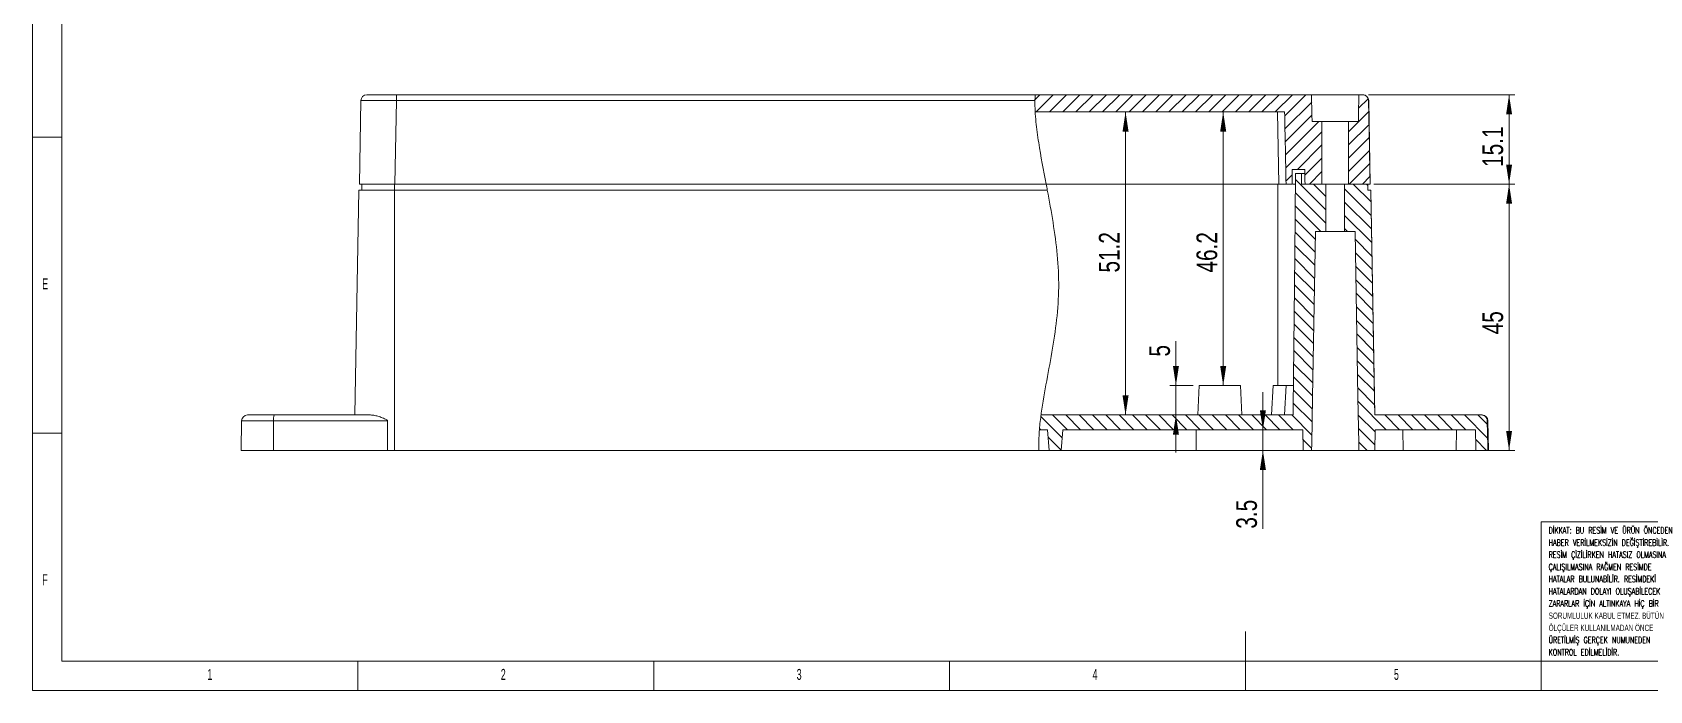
# Model space of a CAD drawing. Header units: millimetres. Extents: x 5 to 415, y 5 to 292.
# Drawn here: x 5 to 278.3, y 5 to 116.2 of the extents above; entities that cross this region are included whole.
import ezdxf

# ---------------------------------------------------------------- set-up
doc = ezdxf.new("R2010")
doc.units = ezdxf.units.MM
doc.layers.add('LAYER_1', color=179, linetype='Continuous', lineweight=15)
doc.styles.add('SLDTEXTSTYLE1', font='TXT', dxfattribs={"width": 0.605})
doc.styles.add('SLDTEXTSTYLE2', font='TXT', dxfattribs={"width": 0.605, "bigfont": 'bigfont'})
doc.styles.add('SLDTEXTSTYLE3', font='TXT', dxfattribs={"width": 0.75})
doc.dimstyles.new('SLDDIMSTYLE0', dxfattribs={"dimtxt": 3.5, "dimasz": 3.302, "dimexe": 0, "dimexo": 0.0625, "dimgap": 0.875, "dimtad": 1, "dimrnd": 1e-09, "dimzin": 12, "dimdsep": 46, "dimtxsty": 'SLDTEXTSTYLE3', "dimsah": 1, "dimcen": 0.09, "dimadec": 0, "dimazin": 3, "dimtfac": 1, "dimtofl": 0, "dimtmove": 0, "dimatfit": 3, "dimfxl": 1, "dimfrac": 2, "dimtolj": 1, "dimtzin": 12, "dimarcsym": 0})
doc.dimstyles.new('SLDDIMSTYLE2', dxfattribs={"dimtxt": 3.5, "dimasz": 3.302, "dimexe": 0, "dimexo": 0.0625, "dimgap": 0.875, "dimtad": 1, "dimdec": 1, "dimrnd": 1e-09, "dimzin": 12, "dimdsep": 46, "dimtxsty": 'SLDTEXTSTYLE3', "dimsah": 1, "dimcen": 0.09, "dimadec": 0, "dimazin": 3, "dimtfac": 1, "dimtdec": 1, "dimtofl": 0, "dimtmove": 0, "dimatfit": 3, "dimfxl": 1, "dimfrac": 2, "dimtolj": 1, "dimtzin": 12, "dimarcsym": 0})
doc.dimstyles.new('SLDDIMSTYLE3', dxfattribs={"dimtxt": 3.5, "dimasz": 3.302, "dimexe": 0, "dimexo": 0.0625, "dimgap": 0.875, "dimtad": 1, "dimdec": 1, "dimrnd": 1e-09, "dimzin": 12, "dimdsep": 46, "dimtxsty": 'SLDTEXTSTYLE3', "dimsah": 1, "dimcen": 0.09, "dimadec": 0, "dimazin": 3, "dimtfac": 1, "dimtdec": 1, "dimtmove": 0, "dimatfit": 0, "dimfxl": 1, "dimfrac": 2, "dimtolj": 1, "dimtzin": 12, "dimarcsym": 0})
doc.dimstyles.new('SLDDIMSTYLE5', dxfattribs={"dimtxt": 3.5, "dimasz": 3.302, "dimexe": 0, "dimexo": 0.0625, "dimgap": 0.875, "dimtad": 1, "dimdec": 1, "dimrnd": 1e-09, "dimzin": 12, "dimdsep": 46, "dimtxsty": 'SLDTEXTSTYLE3', "dimsah": 1, "dimcen": 0.09, "dimadec": 0, "dimazin": 3, "dimtfac": 1, "dimtmove": 0, "dimatfit": 0, "dimfxl": 1, "dimfrac": 2, "dimtolj": 1, "dimtzin": 12, "dimarcsym": 0})

# ---------------------------------------------------------------- blocks, each defined once
blk = doc.blocks.new('SW_NOTE_2')
at = {"layer": 'LAYER_1', "color": 0, "char_height": 1.06, "attachment_point": 1}
for s, insert, style in [('DİKKAT: BU RESİM VE ÜRÜN ÖNCEDEN', (0, 1.37), 'SLDTEXTSTYLE2'), ('HABER VERİLMEKSİZİN DEĞİŞTİREBİLİR.', (0, -0.69), 'SLDTEXTSTYLE2'), ('RESİM ÇİZİLİRKEN HATASIZ OLMASINA', (0, -2.75), 'SLDTEXTSTYLE2'), ('ÇALIŞILMASINA RAĞMEN RESİMDE', (0, -4.81), 'SLDTEXTSTYLE2'), ('HATALAR BULUNABİLİR. RESİMDEKİ', (0, -6.87), 'SLDTEXTSTYLE2'), ('ZARARLAR İÇİN ALTINKAYA HİÇ BİR', (0, -10.99), 'SLDTEXTSTYLE2'), ('HATALARDAN DOLAYI OLUŞABİLECEK', (0, -8.93), 'SLDTEXTSTYLE2'), ('SORUMLULUK KABUL ETMEZ. BÜTÜN', (0, -13.05), 'SLDTEXTSTYLE1'), ('ÖLÇÜLER KULLANILMADAN ÖNCE', (0, -15.11), 'SLDTEXTSTYLE1'), ('ÜRETİLMİŞ GERÇEK NUMUNEDEN', (0, -17.17), 'SLDTEXTSTYLE2'), ('KONTROL EDİLMELİDİR.', (0, -19.23), 'SLDTEXTSTYLE2')]:
    blk.add_mtext(s, dxfattribs=dict(at, insert=insert, style=style))
blk = doc.blocks.new('_D_14')
at = {"layer": 'LAYER_1'}
blk.add_line((189.74, 51.58), (189.74, 102.78), dxfattribs=at)
for points in [[(189.74, 102.78), (189.23, 99.48), (190.25, 99.48)], [(189.74, 51.58), (190.25, 54.88), (189.23, 54.88)]]:
    blk.add_solid(points, dxfattribs=at)
at = {"layer": 'LAYER_1', "insert": (185.23, 75.65), "char_height": 3.5, "attachment_point": 1, "rotation": 90, "style": 'SLDTEXTSTYLE3'}
blk.add_mtext('51.2', dxfattribs=at)
blk = doc.blocks.new('_D_15')
at = {"layer": 'LAYER_1'}
for p, q in [((198.25, 56.55), (198.25, 64.04)), ((201.19, 56.55), (197.25, 56.55)), ((198.25, 56.55), (198.25, 51.58)), ((198.25, 51.58), (198.25, 45.23))]:
    blk.add_line(p, q, dxfattribs=at)
for points in [[(198.25, 56.55), (198.76, 59.86), (197.75, 59.86)], [(198.25, 51.58), (197.75, 48.28), (198.76, 48.28)]]:
    blk.add_solid(points, dxfattribs=at)
at = {"layer": 'LAYER_1', "insert": (193.74, 61.45), "char_height": 3.5, "attachment_point": 1, "rotation": 90, "style": 'SLDTEXTSTYLE3'}
blk.add_mtext('5', dxfattribs=at)
blk = doc.blocks.new('_D_16')
at = {"layer": 'LAYER_1'}
for p, q in [((212.95, 49.09), (212.95, 55.44)), ((212.95, 49.09), (212.95, 45.6)), ((212.95, 45.6), (212.95, 32.37))]:
    blk.add_line(p, q, dxfattribs=at)
for points in [[(212.95, 49.09), (213.46, 52.39), (212.44, 52.39)], [(212.95, 45.6), (212.44, 42.3), (213.46, 42.3)]]:
    blk.add_solid(points, dxfattribs=at)
at = {"layer": 'LAYER_1', "insert": (208.44, 32.37), "char_height": 3.5, "attachment_point": 1, "rotation": 90, "style": 'SLDTEXTSTYLE3'}
blk.add_mtext('3.5', dxfattribs=at)
blk = doc.blocks.new('_D_17')
at = {"layer": 'LAYER_1'}
for p, q in [((231.67, 90.58), (255.55, 90.58)), ((254.55, 90.58), (254.55, 45.6)), ((237.75, 45.6), (255.55, 45.6))]:
    blk.add_line(p, q, dxfattribs=at)
for points in [[(254.55, 90.58), (254.05, 87.28), (255.06, 87.28)], [(254.55, 45.6), (255.06, 48.9), (254.05, 48.9)]]:
    blk.add_solid(points, dxfattribs=at)
at = {"layer": 'LAYER_1', "insert": (250.04, 65.21), "char_height": 3.5, "attachment_point": 1, "rotation": 90, "style": 'SLDTEXTSTYLE3'}
blk.add_mtext('45', dxfattribs=at)
blk = doc.blocks.new('_D_18')
at = {"layer": 'LAYER_1'}
for p, q in [((230.8, 105.68), (255.55, 105.68)), ((254.55, 90.58), (254.55, 105.68)), ((231.67, 90.58), (255.55, 90.58))]:
    blk.add_line(p, q, dxfattribs=at)
for points in [[(254.55, 105.68), (254.05, 102.38), (255.06, 102.38)], [(254.55, 90.58), (255.06, 93.89), (254.05, 93.89)]]:
    blk.add_solid(points, dxfattribs=at)
at = {"layer": 'LAYER_1', "insert": (250.04, 93.5), "char_height": 3.5, "attachment_point": 1, "rotation": 90, "style": 'SLDTEXTSTYLE3'}
blk.add_mtext('15.1', dxfattribs=at)
blk = doc.blocks.new('_D_19')
at = {"layer": 'LAYER_1'}
blk.add_line((206.24, 56.55), (206.24, 102.78), dxfattribs=at)
for points in [[(206.24, 102.78), (205.73, 99.48), (206.75, 99.48)], [(206.24, 56.55), (206.75, 59.86), (205.73, 59.86)]]:
    blk.add_solid(points, dxfattribs=at)
at = {"layer": 'LAYER_1', "insert": (201.73, 75.65), "char_height": 3.5, "attachment_point": 1, "rotation": 90, "style": 'SLDTEXTSTYLE3'}
blk.add_mtext('46.2', dxfattribs=at)

msp = doc.modelspace()

# ---------------------------------------------------------------- hatches: boundary and pattern name
at = {"linetype": 'Continuous', "lineweight": 0}
h = msp.add_hatch(dxfattribs=at)
h.set_pattern_fill('ANSI31', scale=0.5, style=0)
edge = h.paths.add_edge_path(flags=0)
edge.add_ellipse((215.745, 83.598), major_axis=(-1.25, 71.623), ratio=0.0174497, start_angle=349.87283, end_angle=356.40448, ccw=False)
edge.add_line((216.867, 90.584), (217.87, 90.584))
edge.add_spline(control_points=[(217.87, 90.584), (217.871, 90.686), (217.873, 90.789), (217.875, 90.892), (217.888, 91.622), (217.901, 92.353), (217.913, 93.084)], knot_values=[0.0041246, 0.0041246, 0.0041246, 0.0041246, 0.0044329, 0.0044329, 0.0044329, 0.006625, 0.006625, 0.006625, 0.006625], weights=[1, 1, 1, 1, 1, 1, 1], degree=3, periodic=0)
edge.add_line((217.913, 93.084), (220.028, 93.084))
edge.add_spline(control_points=[(220.028, 93.084), (220.038, 92.462), (220.049, 91.84), (220.06, 91.218), (220.064, 91.007), (220.068, 90.795), (220.071, 90.584)], knot_values=[0.0068592, 0.0068592, 0.0068592, 0.0068592, 0.008725, 0.008725, 0.008725, 0.0093596, 0.0093596, 0.0093596, 0.0093596], weights=[1, 1, 1, 1, 1, 1, 1], degree=3, periodic=0)
edge.add_line((220.071, 90.584), (222.929, 90.584))
edge.add_line((222.929, 90.584), (222.929, 101.184))
edge.add_line((222.929, 101.184), (221.255, 101.184))
edge.add_spline(control_points=[(221.255, 101.184), (221.249, 101.553), (221.242, 101.923), (221.236, 102.292), (221.216, 103.423), (221.196, 104.553), (221.177, 105.684)], knot_values=[0.0066376, 0.0066376, 0.0066376, 0.0066376, 0.0077464, 0.0077464, 0.0077464, 0.0111383, 0.0111383, 0.0111383, 0.0111383], weights=[1, 1, 1, 1, 1, 1, 1], degree=3, periodic=0)
edge.add_line((221.177, 105.684), (174.466, 105.684))
edge.add_spline(control_points=[(174.466, 105.684), (174.414, 104.756), (174.421, 103.788), (174.475, 102.784)], knot_values=[0.0233724, 0.0233724, 0.0233724, 0.0233724, 0.0352361, 0.0352361, 0.0352361, 0.0352361], weights=[1, 1, 1, 1], degree=3, periodic=0)
edge.add_line((174.475, 102.784), (216.614, 102.784))
h = msp.add_hatch(dxfattribs=at)
h.set_pattern_fill('ANSI31', scale=0.5, style=0)
edge = h.paths.add_edge_path(flags=0)
edge.add_line((227.416, 90.584), (231.067, 90.584))
edge.add_ellipse((225.345, 74.963), major_axis=(6.001, -343.792), ratio=0.0174497, start_angle=158.8813, end_angle=168.59769)
edge.add_spline(control_points=[(230.804, 104.703), (230.802, 104.814), (230.781, 104.927), (230.742, 105.032), (230.703, 105.136), (230.645, 105.235), (230.574, 105.321), (230.502, 105.407), (230.415, 105.482), (230.319, 105.54), (230.223, 105.597), (230.116, 105.64), (230.006, 105.662), (229.938, 105.677), (229.869, 105.684), (229.8, 105.684)], knot_values=[0, 0, 0, 0, 0.0003348, 0.0003348, 0.0003348, 0.0006696, 0.0006696, 0.0006696, 0.0010049, 0.0010049, 0.0010049, 0.0013415, 0.0013415, 0.0013415, 0.0015469, 0.0015469, 0.0015469, 0.0015469], weights=[1, 1, 1, 1, 1, 1, 1, 1, 1, 1, 1, 1, 1, 1, 1, 1], degree=3, periodic=0)
edge.add_line((229.8, 105.684), (229.169, 105.684))
edge.add_spline(control_points=[(229.169, 105.684), (229.149, 104.553), (229.13, 103.423), (229.11, 102.292), (229.103, 101.923), (229.097, 101.553), (229.091, 101.184)], knot_values=[0.0043545, 0.0043545, 0.0043545, 0.0043545, 0.0077464, 0.0077464, 0.0077464, 0.0088552, 0.0088552, 0.0088552, 0.0088552], weights=[1, 1, 1, 1, 1, 1, 1], degree=3, periodic=0)
edge.add_line((229.091, 101.184), (227.416, 101.184))
edge.add_line((227.416, 101.184), (227.416, 90.584))
h = msp.add_hatch(dxfattribs=at)
h.set_pattern_fill('ANSI31', scale=0.5, angle=90, style=0)
edge = h.paths.add_edge_path(flags=0)
edge.add_line((218.057, 51.58), (175.455, 51.58))
edge.add_spline(control_points=[(175.455, 51.58), (175.341, 50.73), (175.248, 49.9), (175.184, 49.092)], knot_values=[0.2014806, 0.2014806, 0.2014806, 0.2014806, 0.2105477, 0.2105477, 0.2105477, 0.2105477], weights=[1, 1, 1, 1], degree=3, periodic=0)
edge.add_line((175.184, 49.092), (176.566, 49.092))
edge.add_line((176.566, 49.092), (176.818, 45.6))
edge.add_line((176.818, 45.6), (178.874, 45.6))
edge.add_line((178.874, 45.6), (179.126, 49.092))
edge.add_line((179.126, 49.092), (219.681, 49.092))
edge.add_spline(control_points=[(219.681, 49.092), (219.699, 48.072), (219.717, 47.051), (219.735, 46.031), (219.737, 45.887), (219.74, 45.743), (219.742, 45.6)], knot_values=[0.0054509, 0.0054509, 0.0054509, 0.0054509, 0.0085127, 0.0085127, 0.0085127, 0.0089439, 0.0089439, 0.0089439, 0.0089439], weights=[1, 1, 1, 1, 1, 1, 1], degree=3, periodic=0)
edge.add_line((219.742, 45.6), (221.175, 45.6))
edge.add_spline(control_points=[(221.175, 45.6), (221.182, 45.991), (221.188, 46.381), (221.195, 46.772), (221.241, 49.379), (221.286, 51.986), (221.332, 54.593), (221.495, 63.92), (221.658, 73.247), (221.821, 82.574)], knot_values=[0.0379391, 0.0379391, 0.0379391, 0.0379391, 0.0391117, 0.0391117, 0.0391117, 0.0469341, 0.0469341, 0.0469341, 0.0749189, 0.0749189, 0.0749189, 0.0749189], weights=[1, 1, 1, 1, 1, 1, 1, 1, 1, 1], degree=3, periodic=0)
edge.add_line((221.821, 82.574), (223.588, 82.574))
edge.add_line((223.588, 82.574), (223.588, 90.584))
edge.add_line((223.588, 90.584), (219.472, 90.584))
edge.add_spline(control_points=[(219.472, 90.584), (219.471, 90.735), (219.469, 90.886), (219.468, 91.037), (219.464, 91.381), (219.46, 91.726), (219.457, 92.071), (219.456, 92.172), (219.455, 92.273), (219.454, 92.375)], knot_values=[0.0083172, 0.0083172, 0.0083172, 0.0083172, 0.0087702, 0.0087702, 0.0087702, 0.0098048, 0.0098048, 0.0098048, 0.0101083, 0.0101083, 0.0101083, 0.0101083], weights=[1, 1, 1, 1, 1, 1, 1, 1, 1, 1], degree=3, periodic=0)
edge.add_line((219.454, 92.375), (218.485, 92.375))
edge.add_spline(control_points=[(218.485, 92.375), (218.437, 87.792), (218.389, 83.21), (218.341, 78.627), (218.269, 71.754), (218.196, 64.88), (218.124, 58.006), (218.106, 56.288), (218.088, 54.569), (218.07, 52.851), (218.066, 52.427), (218.061, 52.003), (218.057, 51.58)], knot_values=[0.0602393, 0.0602393, 0.0602393, 0.0602393, 0.0739873, 0.0739873, 0.0739873, 0.0946096, 0.0946096, 0.0946096, 0.0997652, 0.0997652, 0.0997652, 0.1010365, 0.1010365, 0.1010365, 0.1010365], weights=[1, 1, 1, 1, 1, 1, 1, 1, 1, 1, 1, 1, 1], degree=3, periodic=0)
h = msp.add_hatch(dxfattribs=at)
h.set_pattern_fill('ANSI31', scale=0.5, angle=90, style=0)
edge = h.paths.add_edge_path(flags=0)
edge.add_spline(control_points=[(248.851, 49.092), (248.87, 48.075), (248.888, 47.058), (248.907, 46.041), (248.91, 45.894), (248.912, 45.747), (248.915, 45.6)], knot_values=[0.0048158, 0.0048158, 0.0048158, 0.0048158, 0.007867, 0.007867, 0.007867, 0.0083088, 0.0083088, 0.0083088, 0.0083088], weights=[1, 1, 1, 1, 1, 1, 1], degree=3, periodic=0)
edge.add_line((248.915, 45.6), (250.962, 45.6))
edge.add_spline(control_points=[(250.962, 45.6), (250.958, 45.812), (250.955, 46.023), (250.951, 46.235), (250.925, 47.691), (250.899, 49.146), (250.873, 50.602)], knot_values=[0.0111366, 0.0111366, 0.0111366, 0.0111366, 0.0117721, 0.0117721, 0.0117721, 0.0161397, 0.0161397, 0.0161397, 0.0161397], weights=[1, 1, 1, 1, 1, 1, 1], degree=3, periodic=0)
edge.add_spline(control_points=[(250.873, 50.602), (250.873, 50.607), (250.873, 50.612), (250.873, 50.616), (250.871, 50.682), (250.862, 50.749), (250.846, 50.813), (250.82, 50.921), (250.775, 51.025), (250.715, 51.118), (250.655, 51.211), (250.578, 51.294), (250.491, 51.362), (250.403, 51.431), (250.302, 51.486), (250.196, 51.522), (250.088, 51.56), (249.972, 51.579), (249.858, 51.58), (249.857, 51.58), (249.856, 51.58), (249.855, 51.58)], knot_values=[0.0061027, 0.0061027, 0.0061027, 0.0061027, 0.0061168, 0.0061168, 0.0061168, 0.0063135, 0.0063135, 0.0063135, 0.0066453, 0.0066453, 0.0066453, 0.0069768, 0.0069768, 0.0069768, 0.0073122, 0.0073122, 0.0073122, 0.0076552, 0.0076552, 0.0076552, 0.0076583, 0.0076583, 0.0076583, 0.0076583], weights=[1, 1, 1, 1, 1, 1, 1, 1, 1, 1, 1, 1, 1, 1, 1, 1, 1, 1, 1, 1, 1, 1], degree=3, periodic=0)
edge.add_line((249.855, 51.58), (231.852, 51.58))
edge.add_spline(control_points=[(231.852, 51.58), (231.839, 52.345), (231.825, 53.109), (231.812, 53.874), (231.736, 58.225), (231.66, 62.575), (231.584, 66.926), (231.452, 74.477), (231.32, 82.028), (231.188, 89.579)], knot_values=[0.0629722, 0.0629722, 0.0629722, 0.0629722, 0.0652671, 0.0652671, 0.0652671, 0.0783205, 0.0783205, 0.0783205, 0.100977, 0.100977, 0.100977, 0.100977], weights=[1, 1, 1, 1, 1, 1, 1, 1, 1, 1], degree=3, periodic=0)
edge.add_line((231.188, 89.579), (230.673, 89.579))
edge.add_line((230.673, 89.579), (230.673, 90.584))
edge.add_line((230.673, 90.584), (226.753, 90.584))
edge.add_line((226.753, 90.584), (226.753, 82.574))
edge.add_line((226.753, 82.574), (228.521, 82.574))
edge.add_spline(control_points=[(228.521, 82.574), (228.684, 73.247), (228.847, 63.92), (229.01, 54.593), (229.055, 51.986), (229.101, 49.379), (229.147, 46.772), (229.153, 46.381), (229.16, 45.991), (229.167, 45.6)], knot_values=[0.0740531, 0.0740531, 0.0740531, 0.0740531, 0.1020379, 0.1020379, 0.1020379, 0.1098602, 0.1098602, 0.1098602, 0.1110329, 0.1110329, 0.1110329, 0.1110329], weights=[1, 1, 1, 1, 1, 1, 1, 1, 1, 1], degree=3, periodic=0)
edge.add_line((229.167, 45.6), (231.854, 45.6))
edge.add_line((231.854, 45.6), (231.915, 49.092))
edge.add_line((231.915, 49.092), (248.851, 49.092))

# ---------------------------------------------------------------- linework, layer by layer
at = {"color": 7, "linetype": 'Continuous', "lineweight": 15}
for p, q in [((60.273, 90.584), (60.519, 104.701)), ((61.519, 105.684), (66.518, 105.684)), ((66.518, 104.701), (66.272, 90.584)), ((66.518, 105.684), (66.518, 104.701)), ((66.518, 105.684), (174.466, 105.684)), ((174.433, 104.701), (66.518, 104.701)), ((221.177, 105.684), (174.466, 105.684)), ((229.169, 105.684), (221.177, 105.684)), ((229.8, 105.684), (229.169, 105.684)), ((229.8, 105.684), (229.827, 105.684)), ((230.826, 104.701), (231.073, 90.584)), ((216.614, 102.784), (174.475, 102.784)), ((215.623, 90.584), (215.41, 102.784)), ((222.929, 101.184), (221.255, 101.184)), ((222.929, 101.184), (222.929, 90.584)), ((222.929, 101.184), (227.416, 101.184)), ((227.416, 90.584), (227.416, 101.184)), ((229.091, 101.184), (227.416, 101.184)), ((217.917, 93.084), (217.873, 90.584)), ((217.913, 93.084), (220.028, 93.084)), ((66.272, 90.584), (60.273, 90.584)), ((60.67, 89.579), (60.67, 90.584)), ((66.172, 89.579), (66.172, 90.584)), ((66.272, 90.584), (176.328, 90.584)), ((176.328, 90.584), (215.623, 90.584)), ((216.867, 90.584), (215.623, 90.584)), ((217.87, 90.584), (216.867, 90.584)), ((217.873, 90.584), (217.87, 90.584)), ((219.454, 92.375), (218.485, 92.375)), ((219.454, 92.375), (219.457, 92.375)), ((219.457, 92.375), (219.476, 90.584)), ((219.457, 92.375), (219.984, 92.375)), ((219.472, 90.584), (223.588, 90.584)), ((222.929, 90.584), (220.071, 90.584)), ((223.588, 90.584), (223.588, 82.574)), ((226.753, 90.584), (223.588, 90.584)), ((226.753, 82.574), (226.753, 90.584)), ((226.753, 90.584), (230.673, 90.584)), ((231.067, 90.584), (227.416, 90.584)), ((230.673, 89.579), (230.673, 90.584)), ((230.676, 89.579), (230.676, 90.584)), ((231.073, 90.584), (231.067, 90.584)), ((59.492, 51.58), (60.155, 89.579)), ((66.172, 89.579), (60.155, 89.579)), ((66.172, 45.6), (66.172, 89.579)), ((176.519, 89.579), (66.172, 89.579)), ((231.188, 89.579), (230.673, 89.579)), ((231.191, 89.579), (231.188, 89.579)), ((231.854, 51.58), (231.191, 89.579)), ((221.821, 82.574), (223.588, 82.574)), ((226.753, 82.574), (223.588, 82.574)), ((226.753, 82.574), (228.521, 82.574)), ((202.189, 56.555), (201.928, 51.58)), ((202.189, 56.555), (209.154, 56.555)), ((209.415, 51.58), (209.154, 56.555)), ((214.686, 56.555), (214.425, 51.58)), ((214.686, 56.555), (216.875, 56.555)), ((216.875, 56.555), (216.614, 51.58)), ((216.875, 56.555), (218.115, 56.555)), ((40.36, 50.602), (40.273, 45.6)), ((45.757, 50.602), (40.36, 50.602)), ((41.355, 51.58), (45.844, 51.58)), ((45.757, 50.602), (45.749, 45.6)), ((65.006, 50.602), (45.757, 50.602)), ((45.844, 51.58), (62.169, 51.58)), ((64.994, 45.6), (65.006, 50.602)), ((218.057, 51.58), (175.455, 51.58)), ((231.852, 51.58), (249.855, 51.58)), ((249.855, 51.58), (249.991, 51.58)), ((250.986, 50.602), (250.873, 50.602)), ((250.986, 50.602), (251.073, 45.6)), ((176.566, 49.092), (175.184, 49.092)), ((176.818, 45.6), (176.566, 49.092)), ((178.874, 45.6), (179.126, 49.092)), ((219.681, 49.092), (179.126, 49.092)), ((201.658, 49.092), (201.658, 45.6)), ((219.679, 49.092), (219.739, 45.6)), ((231.915, 49.092), (231.854, 45.6)), ((248.851, 49.092), (231.915, 49.092)), ((236.582, 49.092), (236.643, 45.6)), ((245.598, 45.6), (245.659, 49.092)), ((45.749, 45.6), (40.273, 45.6)), ((64.994, 45.6), (45.749, 45.6)), ((64.994, 45.6), (66.172, 45.6)), ((66.172, 45.6), (175.11, 45.6)), ((176.818, 45.6), (175.11, 45.6)), ((176.818, 45.6), (178.874, 45.6)), ((201.658, 45.6), (178.874, 45.6)), ((201.658, 45.6), (219.739, 45.6)), ((219.742, 45.6), (219.739, 45.6)), ((219.742, 45.6), (221.175, 45.6)), ((221.175, 45.6), (229.167, 45.6)), ((229.167, 45.6), (231.854, 45.6)), ((231.854, 45.6), (236.643, 45.6)), ((241.121, 45.6), (236.643, 45.6)), ((245.598, 45.6), (241.121, 45.6)), ((248.915, 45.6), (245.598, 45.6)), ((248.915, 45.6), (250.962, 45.6)), ((251.073, 45.6), (250.962, 45.6))]:
    msp.add_line(p, q, dxfattribs=at)
at = {"color": 8, "linetype": 'Continuous', "lineweight": 15}
msp.add_line((215.471, 56.555), (215.471, 90.584), dxfattribs=at)
at = {"color": 7, "linetype": 'Continuous', "lineweight": 15, "flags": 128}
for points in [[(221.177, 105.684), (221.236, 102.292), (221.255, 101.184)], [(229.091, 101.184), (229.11, 102.292), (229.169, 105.684)], [(217.87, 90.584), (217.875, 90.892), (217.913, 93.084)], [(220.071, 90.584), (220.06, 91.218), (220.028, 93.084)], [(218.057, 51.58), (218.07, 52.851), (218.124, 58.006), (218.341, 78.627), (218.485, 92.375)], [(219.454, 92.375), (219.457, 92.071), (219.468, 91.037), (219.472, 90.584)], [(231.852, 51.58), (231.812, 53.874), (231.584, 66.926), (231.188, 89.579)], [(221.821, 82.574), (221.332, 54.593), (221.195, 46.772), (221.175, 45.6)], [(229.167, 45.6), (229.147, 46.772), (229.01, 54.593), (228.521, 82.574)], [(250.962, 45.6), (250.951, 46.235), (250.873, 50.602)], [(219.742, 45.6), (219.735, 46.031), (219.681, 49.092)], [(248.915, 45.6), (248.907, 46.041), (248.851, 49.092)]]:
    msp.add_lwpolyline(points, dxfattribs=at)
at = {"color": 7, "linetype": 'Continuous', "lineweight": 15}
for centre, radius, start, end in [((61.519, 104.684), 1, 90, 179), ((229.827, 104.684), 1, 1, 90), ((41.355, 50.585), 0.995, 90, 179), ((48.61, 50.842), 2.863, 165.06165, 184.80171), ((249.991, 50.585), 0.995, 1, 90)]:
    msp.add_arc(centre, radius, start, end, dxfattribs=at)
for centre, major_axis, ratio, start_param, end_param in [((66.52, 104.684), (6.001, -0.017), 0.0029077, 1.5710586, 3.1415504), ((224.826, 104.684), (6.001, 0.017), 0.0029077, 0.0000423, 0.0863505), ((225.345, 74.963), (6.001, -343.792), 0.0174497, 1.6159438, 1.6571045), ((215.745, 83.598), (-1.25, 71.623), 0.0174497, 4.809774, 4.9832657)]:
    msp.add_ellipse(centre, major_axis=major_axis, ratio=ratio, start_param=start_param, end_param=end_param, dxfattribs=at)
for points, knots in [([(176.328, 90.584), (175.882, 92.919), (175.425, 95.253), (174.875, 98.772), (174.715, 99.948), (174.487, 102.313), (174.417, 103.501), (174.433, 104.701)], [0, 0, 0, 0, 0.5, 0.5, 0.75, 0.75, 1, 1, 1, 1]), ([(174.466, 105.684), (174.466, 105.684), (174.464, 105.658), (174.459, 105.56), (174.456, 105.488), (174.444, 105.216), (174.436, 104.962), (174.433, 104.701)], [0, 0, 0, 0, 0.25, 0.25, 0.5, 0.5, 1, 1, 1, 1]), ([(230.804, 104.703), (230.802, 104.833), (230.774, 104.961), (230.67, 105.199), (230.595, 105.308), (230.318, 105.578), (230.061, 105.684), (229.8, 105.684)], [0, 0, 0, 0, 0.25, 0.25, 0.5, 0.5, 1, 1, 1, 1]), ([(218.471, 90.584), (218.45, 90.584), (218.21, 90.584), (218.051, 90.584), (218.005, 90.584), (218.004, 90.584)], [0, 0, 0, 0, 0.0859905, 0.968302, 1, 1, 1, 1]), ([(176.519, 89.579), (177.21, 85.93), (177.85, 82.281), (178.357, 76.804), (178.452, 74.978), (178.427, 71.323), (178.3, 69.494), (177.89, 65.836), (177.61, 64.006), (176.979, 60.346), (176.629, 58.516), (175.959, 54.854), (175.637, 53.022), (175.286, 50.257), (175.191, 49.333), (175.08, 47.475), (175.062, 46.541), (175.11, 45.6)], [0, 0, 0, 0, 0.25, 0.25, 0.375, 0.375, 0.5, 0.5, 0.625, 0.625, 0.75, 0.75, 0.875, 0.875, 0.9375, 0.9375, 1, 1, 1, 1]), ([(62.169, 51.58), (62.394, 51.58), (62.624, 51.548), (63.096, 51.45), (63.34, 51.381), (63.832, 51.222), (64.081, 51.131), (64.455, 50.977), (64.58, 50.923), (64.763, 50.83), (64.823, 50.797), (64.909, 50.739), (64.937, 50.718), (64.984, 50.669), (65.006, 50.637), (65.006, 50.602)], [0, 0, 0, 0, 0.25, 0.25, 0.5, 0.5, 0.75, 0.75, 0.875, 0.875, 0.9375, 0.9375, 0.96875, 0.96875, 1, 1, 1, 1]), ([(250.873, 50.602), (250.868, 50.864), (250.753, 51.12), (250.47, 51.389), (250.358, 51.46), (250.115, 51.555), (249.986, 51.58), (249.855, 51.58)], [0, 0, 0, 0, 0.5, 0.5, 0.75, 0.75, 1, 1, 1, 1])]:
    msp.add_open_spline(points, degree=3, knots=knots, dxfattribs=at)
msp.add_open_spline([(176.328, 90.584), (176.392, 90.25), (176.455, 89.915), (176.519, 89.579)], degree=3, dxfattribs=at)
at = {"layer": 'LAYER_1'}
for p, q in [((5, 292), (5, 5)), ((10, 287), (10, 10)), ((5, 98.5), (10, 98.5)), ((10, 48.5), (5, 48.5)), ((292.067, 33.549), (260, 33.549)), ((260, 10), (260, 33.549)), ((210, 5), (210, 15)), ((10, 10), (227.8, 10)), ((60, 5), (60, 10)), ((110, 10), (110, 5)), ((160, 5), (160, 10)), ((227.8, 10), (402, 10)), ((260, 10), (260, 5)), ((5, 5), (414.595, 5))]:
    msp.add_line(p, q, dxfattribs=at)

# ---------------------------------------------------------------- block references
at = {"layer": 'LAYER_1', "color": 7}
msp.add_blockref('SW_NOTE_2', (261.242, 31.246), dxfattribs=at)

# ---------------------------------------------------------------- texts
at = {"color": 7, "linetype": 'Continuous', "lineweight": 0, "char_height": 1.852, "attachment_point": 1, "style": 'SLDTEXTSTYLE1'}
for s, insert in [('E', (6.667, 74.668)), ('F', (6.667, 24.668)), ('1', (34.583, 8.668)), ('2', (84.167, 8.668)), ('3', (134.167, 8.668)), ('4', (184.167, 8.668)), ('5', (235.096, 8.668))]:
    msp.add_mtext(s, dxfattribs=dict(at, insert=insert))

# ---------------------------------------------------------------- dimensions: what is measured, and where the dimension line sits
at = {"layer": 'LAYER_1'}
for base, p1, p2, dimstyle, picture, middle in [((254.553, 105.684), (230.673, 90.584), (229.8, 105.684), 'SLDDIMSTYLE0', '_D_18', (254.553, 98.026)), ((189.741, 102.784), (218.057, 51.58), (216.614, 102.784), 'SLDDIMSTYLE0', '_D_14', (189.741, 80.173)), ((206.24, 102.784), (206.915, 56.555), (216.614, 102.784), 'SLDDIMSTYLE2', '_D_19', (206.24, 80.173)), ((254.553, 45.6), (230.673, 90.584), (236.748, 45.6), 'SLDDIMSTYLE2', '_D_17', (254.553, 67.797)), ((198.254, 51.58), (202.189, 56.555), (218.057, 51.58), 'SLDDIMSTYLE5', '_D_15', (198.254, 62.748)), ((212.952, 45.6), (219.681, 49.092), (220.991, 45.6), 'SLDDIMSTYLE3', '_D_16', (212.952, 35.6))]:
    dim = msp.add_linear_dim(base=base, p1=p1, p2=p2, angle=90, dimstyle=dimstyle, dxfattribs=at)
    dim.commit()
    dim.dimension.update_dxf_attribs({"geometry": picture, "text_midpoint": middle, "dimtype": 160})

doc.saveas('drawing.dxf')
